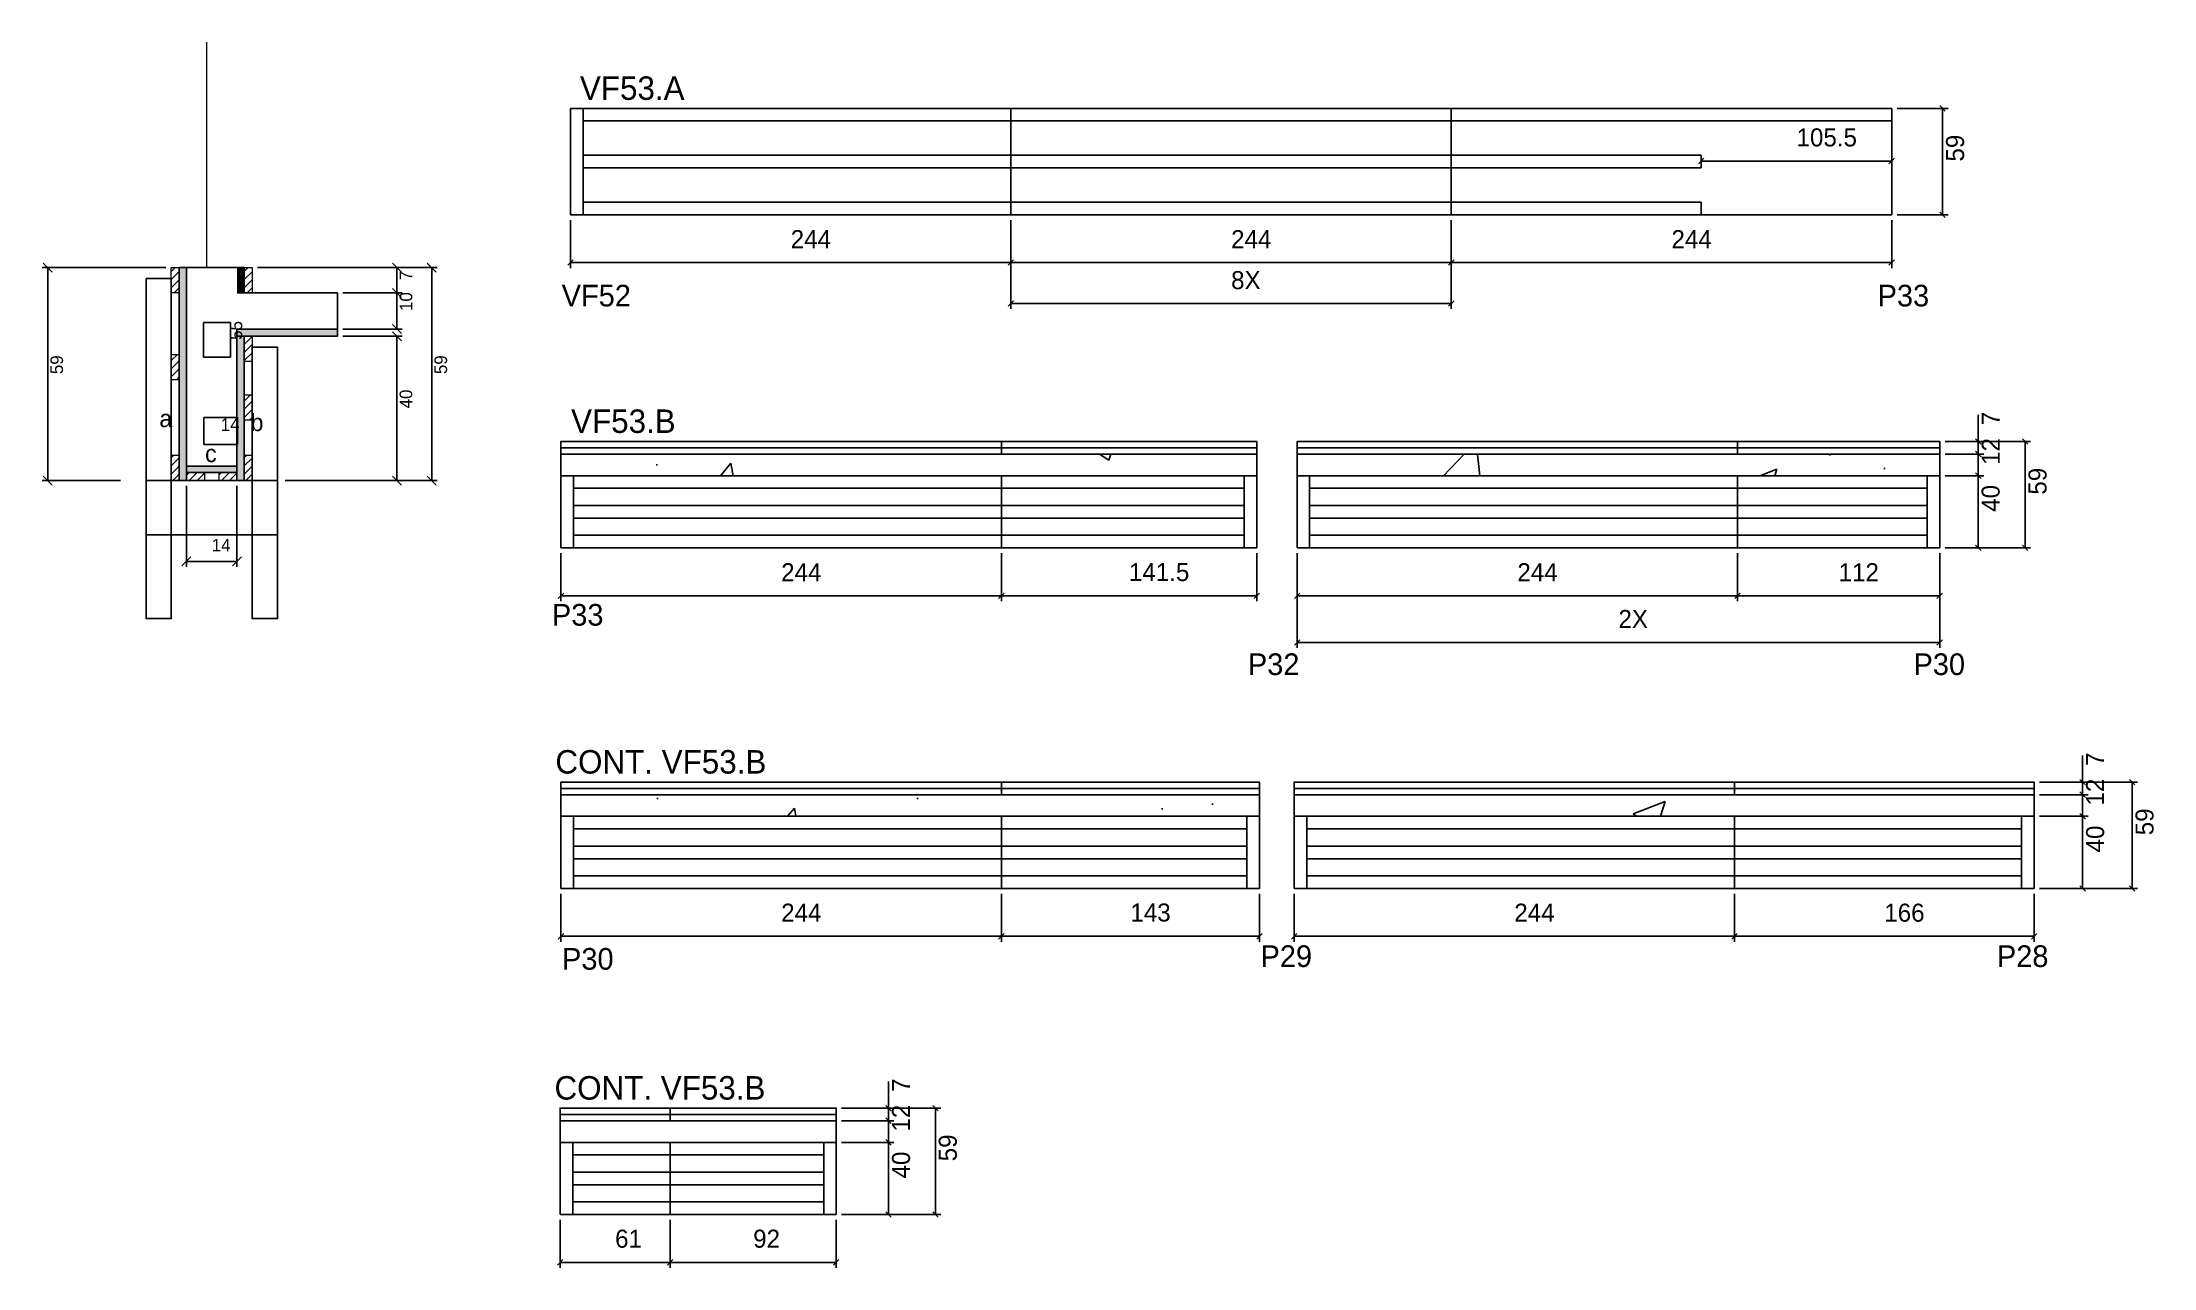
# Model space of a CAD drawing. Header units: metres. Extents: x 5873 to 7043, y 6542 to 7221.
import ezdxf

# ---------------------------------------------------------------- set-up
doc = ezdxf.new("R2010")
doc.units = ezdxf.units.M
for name, color, linetype in [('00 - FELIPE', 7, 'Continuous'), ('5', 7, 'Continuous'), ('CONCRETO', 7, 'Continuous'), ('COTA', 7, 'Continuous'), ('Cota Seção (2x)', 7, 'Continuous'), ('detalhes', 7, 'Continuous'), ('Hachura', 7, 'Continuous'), ('Madeira', 7, 'Continuous'), ('Painéis', 7, 'Continuous'), ('SARR_2.2x7', 7, 'Continuous'), ('SARR_3.5x7', 7, 'Continuous'), ('Texto Seção', 7, 'Continuous')]:
    doc.layers.add(name, color=color, linetype=linetype)

msp = doc.modelspace()

# ---------------------------------------------------------------- hatches: boundary and pattern name
at = {"layer": 'COTA'}
h = msp.add_hatch(dxfattribs=at)
h.set_pattern_fill('AR-CONC')
h.paths.add_polyline_path([(6545.8, 6992.7), (6160.3, 6992.7), (6160.3, 6980.7), (6545.8, 6980.7), (6545.8, 6992.7)])
h = msp.add_hatch(dxfattribs=at)
h.set_pattern_fill('AR-CONC')
h.paths.add_polyline_path([(6924.2, 6992.7), (6568.2, 6992.7), (6568.2, 6980.7), (6924.2, 6980.7), (6924.2, 6992.7)])
h = msp.add_hatch(dxfattribs=at)
h.set_pattern_fill('AR-CONC')
h.paths.add_polyline_path([(6547.3, 6791.9), (6547.3, 6803.9), (6160.3, 6803.9), (6160.3, 6791.9), (6547.3, 6791.9)])
h = msp.add_hatch(dxfattribs=at)
h.set_pattern_fill('AR-CONC')
h.paths.add_polyline_path([(6976.5, 6791.9), (6976.5, 6803.9), (6566.5, 6803.9), (6566.5, 6791.9), (6976.5, 6791.9)])
h = msp.add_hatch(dxfattribs=at)
h.set_pattern_fill('AR-CONC')
h.paths.add_polyline_path([(6312.8, 6611.2), (6312.8, 6623.2), (6159.8, 6623.2), (6159.8, 6611.2), (6312.8, 6611.2)])
at = {"layer": 'Hachura'}
h = msp.add_hatch(dxfattribs=at)
h.set_pattern_fill('ANSI31')
h.paths.add_polyline_path([(5948.8, 7082), (5944.4, 7082), (5944.4, 7096), (5948.8, 7096), (5948.8, 7082)])
h = msp.add_hatch(color=7, dxfattribs=at)
h.dxf.hatch_style = 1
h.paths.add_polyline_path([(5948.8, 7096), (5952.8, 7096), (5952.8, 6978), (5948.8, 6978), (5948.8, 7096)])
h = msp.add_hatch(color=7, dxfattribs=at)
h.dxf.hatch_style = 1
h.paths.add_polyline_path([(5984.8, 7096), (5981.2, 7096), (5981.2, 7082), (5984.8, 7082), (5984.8, 7096)])
h = msp.add_hatch(dxfattribs=at)
h.set_pattern_fill('ANSI31')
h.paths.add_polyline_path([(5989.2, 7082), (5984.8, 7082), (5984.8, 7096), (5989.2, 7096), (5989.2, 7082)])
h = msp.add_hatch(color=7, dxfattribs=at)
h.dxf.hatch_style = 1
h.paths.add_polyline_path([(5980.8, 7058), (5980.8, 7062), (6036.4, 7062), (6036.4, 7058), (5980.8, 7058)])
h = msp.add_hatch(color=7, dxfattribs=at)
h.dxf.hatch_style = 1
h.paths.add_polyline_path([(5980.8, 7058), (5984.8, 7058), (5984.8, 6978), (5980.8, 6978), (5980.8, 7058)])
h = msp.add_hatch(dxfattribs=at)
h.set_pattern_fill('ANSI31')
h.paths.add_polyline_path([(5989.2, 7044), (5984.8, 7044), (5984.8, 7058), (5989.2, 7058), (5989.2, 7044)])
h = msp.add_hatch(dxfattribs=at)
h.set_pattern_fill('ANSI31')
h.paths.add_polyline_path([(5948.8, 7033.9), (5944.4, 7033.9), (5944.4, 7047.9), (5948.8, 7047.9), (5948.8, 7033.9)])
h = msp.add_hatch(dxfattribs=at)
h.set_pattern_fill('ANSI31')
h.paths.add_polyline_path([(5989.2, 7011.5), (5984.8, 7011.5), (5984.8, 7025.5), (5989.2, 7025.5), (5989.2, 7011.5)])
h = msp.add_hatch(dxfattribs=at)
h.set_pattern_fill('ANSI31')
h.paths.add_polyline_path([(5948.8, 6978), (5944.4, 6978), (5944.4, 6992), (5948.8, 6992), (5948.8, 6978)])
h = msp.add_hatch(color=7, dxfattribs=at)
h.dxf.hatch_style = 1
h.paths.add_polyline_path([(5952.8, 6982.4), (5952.8, 6986), (5980.8, 6986), (5980.8, 6982.4), (5952.8, 6982.4)])
h = msp.add_hatch(dxfattribs=at)
h.set_pattern_fill('ANSI31')
h.paths.add_polyline_path([(5989.2, 6978), (5984.8, 6978), (5984.8, 6992), (5989.2, 6992), (5989.2, 6978)])
h = msp.add_hatch(dxfattribs=at)
h.set_pattern_fill('ANSI31')
h.paths.add_polyline_path([(5952.8, 6978), (5952.8, 6982.4), (5962.8, 6982.4), (5962.8, 6978), (5952.8, 6978)])
h = msp.add_hatch(dxfattribs=at)
h.set_pattern_fill('ANSI31')
h.paths.add_polyline_path([(5980.8, 6978), (5980.8, 6982.4), (5970.8, 6982.4), (5970.8, 6978), (5980.8, 6978)])

# ---------------------------------------------------------------- linework, layer by layer
at = {"layer": '00 - FELIPE', "color": 0, "lineweight": 25}
for p, q in [((6793.6, 7156.6), (6790.6, 7153.6)), ((6896.1, 7153.6), (6899.1, 7156.6)), ((6569.7, 6889.7), (6566.7, 6886.7)), ((6922.7, 6886.7), (6925.7, 6889.7))]:
    msp.add_line(p, q, dxfattribs=at)
at = {"layer": '00 - FELIPE', "color": 4, "lineweight": 25}
for p, q in [((6792.1, 7157.8), (6792.1, 7158.1)), ((6897.6, 7155.1), (6792.1, 7155.1)), ((6897.6, 7157.8), (6897.6, 7158.1)), ((6568.2, 6937.7), (6568.2, 6885.2)), ((6924.2, 6937.7), (6924.2, 6885.2)), ((6568.2, 6888.2), (6924.2, 6888.2))]:
    msp.add_line(p, q, dxfattribs=at)
at = {"layer": 'CONCRETO', "color": 251, "lineweight": 25}
msp.add_lwpolyline([(6036.4, 7062), (6036.4, 7082), (5981.2, 7082), (5981.2, 7096), (5952.8, 7096), (5952.8, 6986), (5980.8, 6986), (5980.8, 7062)], close=True, dxfattribs=at)
at = {"layer": 'COTA', "color": 4, "lineweight": 25}
for p, q in [((6165.6, 7122.3), (6165.6, 7095.8)), ((6409.6, 7122.3), (6409.6, 7095.8)), ((6409.6, 7122.3), (6409.6, 7095.8)), ((6409.6, 7122.3), (6409.6, 7073.1)), ((6653.6, 7122.3), (6653.6, 7095.8)), ((6653.6, 7122.3), (6653.6, 7073.1)), ((5941.4, 7096), (5872.9, 7096)), ((5875.9, 6978), (5875.9, 7096)), ((5992.2, 7096), (6091.7, 7096)), ((5992.2, 7096), (6072.4, 7096)), ((6069.4, 7082), (6069.4, 7096)), ((6088.7, 6978), (6088.7, 7096)), ((6165.6, 7098.8), (6409.6, 7098.8)), ((6409.6, 7098.8), (6653.6, 7098.8)), ((6039.4, 7082), (6072.4, 7082)), ((6039.4, 7082), (6072.4, 7082)), ((6069.4, 7082), (6069.4, 7062)), ((6409.6, 7076.1), (6653.6, 7076.1)), ((6039.4, 7062), (6072.4, 7062)), ((6039.4, 7058), (6072.4, 7058)), ((6069.4, 7058), (6069.4, 6978)), ((5916.2, 6978), (5872.9, 6978)), ((5952.8, 6975), (5952.8, 6930.2)), ((5980.8, 6975), (5980.8, 6930.2)), ((6007.4, 6978), (6091.7, 6978)), ((6007.4, 6978), (6072.4, 6978)), ((6160.3, 6937.7), (6160.3, 6911.1)), ((6404.3, 6937.7), (6404.3, 6911.1)), ((6404.3, 6937.7), (6404.3, 6911.1)), ((6545.8, 6937.7), (6545.8, 6911.1)), ((6568.2, 6937.7), (6568.2, 6911.1)), ((6812.2, 6937.7), (6812.2, 6911.1)), ((6812.2, 6937.7), (6812.2, 6911.1)), ((6924.2, 6937.7), (6924.2, 6911.1)), ((5980.8, 6933.2), (5952.8, 6933.2)), ((6160.3, 6914.1), (6404.3, 6914.1)), ((6404.3, 6914.1), (6545.8, 6914.1)), ((6568.2, 6914.1), (6812.2, 6914.1)), ((6812.2, 6914.1), (6924.2, 6914.1)), ((6160.3, 6748.9), (6160.3, 6722.4)), ((6404.3, 6748.9), (6404.3, 6722.4)), ((6404.3, 6748.9), (6404.3, 6722.4)), ((6547.3, 6748.9), (6547.3, 6722.4)), ((6566.5, 6748.9), (6566.5, 6722.4)), ((6810.5, 6748.9), (6810.5, 6722.4)), ((6810.5, 6748.9), (6810.5, 6722.4)), ((6976.5, 6748.9), (6976.5, 6722.4)), ((6160.3, 6725.4), (6404.3, 6725.4)), ((6404.3, 6725.4), (6547.3, 6725.4)), ((6566.5, 6725.4), (6810.5, 6725.4)), ((6810.5, 6725.4), (6976.5, 6725.4)), ((6159.8, 6568.2), (6159.8, 6541.7)), ((6220.8, 6568.2), (6220.8, 6541.7)), ((6220.8, 6568.2), (6220.8, 6541.7)), ((6312.8, 6568.2), (6312.8, 6541.7)), ((6159.8, 6544.7), (6220.8, 6544.7)), ((6220.8, 6544.7), (6312.8, 6544.7))]:
    msp.add_line(p, q, dxfattribs=at)
at = {"layer": 'COTA', "color": 0, "lineweight": 25}
for p, q in [((6167.1, 7100.3), (6164.1, 7097.3)), ((6408.1, 7097.3), (6411.1, 7100.3)), ((6411.1, 7100.3), (6408.1, 7097.3)), ((6652.1, 7097.3), (6655.1, 7100.3)), ((6411.1, 7077.6), (6408.1, 7074.6)), ((6652.1, 7074.6), (6655.1, 7077.6)), ((6161.8, 6915.6), (6158.8, 6912.6)), ((6402.8, 6912.6), (6405.8, 6915.6)), ((6405.8, 6915.6), (6402.8, 6912.6)), ((6544.3, 6912.6), (6547.3, 6915.6)), ((6569.7, 6915.6), (6566.7, 6912.6)), ((6810.7, 6912.6), (6813.7, 6915.6)), ((6813.7, 6915.6), (6810.7, 6912.6)), ((6922.7, 6912.6), (6925.7, 6915.6)), ((6161.8, 6726.9), (6158.8, 6723.9)), ((6402.8, 6723.9), (6405.8, 6726.9)), ((6405.8, 6726.9), (6402.8, 6723.9)), ((6545.8, 6723.9), (6548.8, 6726.9)), ((6568, 6726.9), (6565, 6723.9)), ((6809, 6723.9), (6812, 6726.9)), ((6812, 6726.9), (6809, 6723.9)), ((6975, 6723.9), (6978, 6726.9)), ((6161.3, 6546.2), (6158.3, 6543.2)), ((6219.3, 6543.2), (6222.3, 6546.2)), ((6222.3, 6546.2), (6219.3, 6543.2)), ((6311.3, 6543.2), (6314.3, 6546.2))]:
    msp.add_line(p, q, dxfattribs=at)
at = {"layer": 'COTA', "color": 241, "lineweight": 25}
for p, q in [((6160.3, 6980.7), (6160.3, 6992.7)), ((6545.8, 6992.7), (6545.8, 6980.7)), ((6568.2, 6980.7), (6568.2, 6992.7)), ((6924.2, 6992.7), (6924.2, 6980.7)), ((6160.3, 6791.9), (6160.3, 6803.9)), ((6547.3, 6803.9), (6547.3, 6791.9)), ((6566.5, 6791.9), (6566.5, 6803.9)), ((6976.5, 6803.9), (6976.5, 6791.9)), ((6159.8, 6611.2), (6159.8, 6623.2)), ((6312.8, 6623.2), (6312.8, 6611.2))]:
    msp.add_line(p, q, dxfattribs=at)
at = {"layer": 'COTA', "color": 0, "lineweight": 25}
for points in [[(5878.4, 7093.5), (5873.4, 7098.5)], [(6071.9, 7093.5), (6066.9, 7098.5)], [(6091.2, 7093.5), (6086.2, 7098.5)], [(6071.9, 7079.5), (6066.9, 7084.5)], [(6066.9, 7084.5), (6071.9, 7079.5)], [(6066.9, 7064.5), (6071.9, 7059.5)], [(6071.9, 7055.5), (6066.9, 7060.5)], [(5873.4, 6980.5), (5878.4, 6975.5)], [(6066.9, 6980.5), (6071.9, 6975.5)], [(6086.2, 6980.5), (6091.2, 6975.5)], [(5955.3, 6935.7), (5950.3, 6930.7)], [(5978.3, 6930.7), (5983.3, 6935.7)]]:
    msp.add_lwpolyline(points, dxfattribs=at)
at = {"layer": 'Cota Seção (2x)', "color": 180, "lineweight": 25}
for p, q in [((5977.2, 7065.6), (5962.2, 7065.6)), ((5962.2, 7065.6), (5962.2, 7046.3)), ((5977.2, 7046.3), (5977.2, 7065.6)), ((5962.2, 7046.3), (5977.2, 7046.3)), ((5981.1, 7013), (5962.4, 7013)), ((5962.4, 7013), (5962.4, 6998)), ((5981.1, 6998), (5981.1, 7013)), ((5962.4, 6998), (5981.1, 6998))]:
    msp.add_line(p, q, dxfattribs=at)
at = {"layer": 'Madeira', "color": 126, "lineweight": 18}
for points in [[(5948.8, 7082), (5944.4, 7082), (5944.4, 7096), (5948.8, 7096)], [(5989.2, 7082), (5984.8, 7082), (5984.8, 7096), (5989.2, 7096)], [(5989.2, 7044), (5984.8, 7044), (5984.8, 7058), (5989.2, 7058)], [(5948.8, 7033.9), (5944.4, 7033.9), (5944.4, 7047.9), (5948.8, 7047.9)], [(5989.2, 7011.5), (5984.8, 7011.5), (5984.8, 7025.5), (5989.2, 7025.5)], [(5948.8, 6978), (5944.4, 6978), (5944.4, 6992), (5948.8, 6992)], [(5989.2, 6978), (5984.8, 6978), (5984.8, 6992), (5989.2, 6992)], [(5952.8, 6978), (5952.8, 6982.4), (5962.8, 6982.4), (5962.8, 6978)], [(5980.8, 6978), (5980.8, 6982.4), (5970.8, 6982.4), (5970.8, 6978)]]:
    msp.add_lwpolyline(points, close=True, dxfattribs=at)
at = {"layer": 'Painéis', "color": 200, "lineweight": 25}
for p, q in [((6165.6, 7184.3), (6897.6, 7184.3)), ((6165.6, 7125.3), (6165.6, 7184.3)), ((6409.6, 7125.3), (6409.6, 7184.3)), ((6653.6, 7125.3), (6653.6, 7184.3)), ((6653.6, 7125.3), (6653.6, 7184.3)), ((6897.6, 7125.3), (6897.6, 7184.3)), ((6165.6, 7125.3), (6897.6, 7125.3)), ((6404.3, 6992.7), (6404.3, 6999.7)), ((6812.2, 6992.7), (6812.2, 6999.7)), ((6160.3, 6980.7), (6545.8, 6980.7)), ((6160.3, 6940.7), (6160.3, 6980.7)), ((6404.3, 6940.7), (6404.3, 6980.7)), ((6545.8, 6940.7), (6545.8, 6980.7)), ((6568.2, 6980.7), (6924.2, 6980.7)), ((6568.2, 6940.7), (6568.2, 6980.7)), ((6812.2, 6940.7), (6812.2, 6980.7)), ((6924.2, 6940.7), (6924.2, 6980.7)), ((6160.3, 6940.7), (6545.8, 6940.7)), ((6568.2, 6940.7), (6924.2, 6940.7)), ((6404.3, 6803.9), (6404.3, 6810.9)), ((6810.5, 6803.9), (6810.5, 6810.9)), ((6160.3, 6791.9), (6547.3, 6791.9)), ((6160.3, 6751.9), (6160.3, 6791.9)), ((6404.3, 6751.9), (6404.3, 6791.9)), ((6547.3, 6751.9), (6547.3, 6791.9)), ((6566.5, 6791.9), (6976.5, 6791.9)), ((6566.5, 6751.9), (6566.5, 6791.9)), ((6810.5, 6751.9), (6810.5, 6791.9)), ((6976.5, 6751.9), (6976.5, 6791.9)), ((6160.3, 6751.9), (6547.3, 6751.9)), ((6566.5, 6751.9), (6976.5, 6751.9)), ((6220.8, 6623.2), (6220.8, 6630.2)), ((6159.8, 6611.2), (6312.8, 6611.2)), ((6159.8, 6571.2), (6159.8, 6611.2)), ((6220.8, 6571.2), (6220.8, 6611.2)), ((6312.8, 6571.2), (6312.8, 6611.2)), ((6159.8, 6571.2), (6312.8, 6571.2))]:
    msp.add_line(p, q, dxfattribs=at)
at = {"layer": 'Painéis', "color": 4, "lineweight": 25}
for p, q in [((6900.6, 7184.3), (6928.8, 7184.3)), ((6925.8, 7125.3), (6925.8, 7184.3)), ((6900.6, 7125.3), (6928.8, 7125.3)), ((6653.6, 7122.3), (6653.6, 7095.8)), ((6897.6, 7122.3), (6897.6, 7095.8)), ((6897.6, 7098.8), (6653.6, 7098.8)), ((6945.6, 6999.7), (6945.6, 7014.4)), ((6927.2, 6999.7), (6948.6, 6999.7)), ((6927.2, 6999.7), (6974.5, 6999.7)), ((6945.6, 6992.7), (6945.6, 6999.7)), ((6971.5, 6999.7), (6971.5, 6940.7)), ((6927.2, 6992.7), (6948.6, 6992.7)), ((6927.2, 6992.7), (6948.6, 6992.7)), ((6945.6, 6980.7), (6945.6, 6992.7)), ((6927.2, 6980.7), (6948.6, 6980.7)), ((6927.2, 6980.7), (6948.6, 6980.7)), ((6945.6, 6980.7), (6945.6, 6940.7)), ((6927.2, 6940.7), (6948.6, 6940.7)), ((6927.2, 6940.7), (6974.5, 6940.7)), ((7003.4, 6810.9), (7003.4, 6825.7)), ((6979.5, 6810.9), (7006.4, 6810.9)), ((6979.5, 6810.9), (7033.8, 6810.9)), ((7003.4, 6803.9), (7003.4, 6810.9)), ((7030.8, 6810.9), (7030.8, 6751.9)), ((6979.5, 6803.9), (7006.4, 6803.9)), ((6979.5, 6803.9), (7006.4, 6803.9)), ((7003.4, 6791.9), (7003.4, 6803.9)), ((6979.5, 6791.9), (7006.4, 6791.9)), ((6979.5, 6791.9), (7006.4, 6791.9)), ((7003.4, 6791.9), (7003.4, 6751.9)), ((6979.5, 6751.9), (7006.4, 6751.9)), ((6979.5, 6751.9), (7033.8, 6751.9)), ((6341.8, 6630.2), (6341.8, 6645)), ((6315.8, 6630.2), (6344.8, 6630.2)), ((6315.8, 6630.2), (6370.8, 6630.2)), ((6315.8, 6623.2), (6344.8, 6623.2)), ((6315.8, 6623.2), (6344.8, 6623.2)), ((6341.8, 6623.2), (6341.8, 6630.2)), ((6341.8, 6611.2), (6341.8, 6623.2)), ((6367.8, 6630.2), (6367.8, 6571.2)), ((6315.8, 6611.2), (6344.8, 6611.2)), ((6315.8, 6611.2), (6344.8, 6611.2)), ((6341.8, 6611.2), (6341.8, 6571.2)), ((6315.8, 6571.2), (6344.8, 6571.2)), ((6315.8, 6571.2), (6370.8, 6571.2))]:
    msp.add_line(p, q, dxfattribs=at)
at = {"layer": 'Painéis', "color": 0, "lineweight": 25}
for p, q in [((6927.3, 7182.8), (6924.3, 7185.8)), ((6924.3, 7126.8), (6927.3, 7123.8)), ((6655.1, 7100.3), (6652.1, 7097.3)), ((6896.1, 7097.3), (6899.1, 7100.3)), ((6947.1, 6998.2), (6944.1, 7001.2)), ((6973, 6998.2), (6970, 7001.2)), ((6947.1, 6991.2), (6944.1, 6994.2)), ((6944.1, 6994.2), (6947.1, 6991.2)), ((6947.1, 6979.2), (6944.1, 6982.2)), ((6944.1, 6982.2), (6947.1, 6979.2)), ((6944.1, 6942.2), (6947.1, 6939.2)), ((6970, 6942.2), (6973, 6939.2)), ((7004.9, 6809.4), (7001.9, 6812.4)), ((7032.3, 6809.4), (7029.3, 6812.4)), ((7004.9, 6802.4), (7001.9, 6805.4)), ((7001.9, 6805.4), (7004.9, 6802.4)), ((7004.9, 6790.4), (7001.9, 6793.4)), ((7001.9, 6793.4), (7004.9, 6790.4)), ((7001.9, 6753.4), (7004.9, 6750.4)), ((7029.3, 6753.4), (7032.3, 6750.4)), ((6343.3, 6628.7), (6340.3, 6631.7)), ((6343.3, 6621.7), (6340.3, 6624.7)), ((6340.3, 6624.7), (6343.3, 6621.7)), ((6369.3, 6628.7), (6366.3, 6631.7)), ((6343.3, 6609.7), (6340.3, 6612.7)), ((6340.3, 6612.7), (6343.3, 6609.7)), ((6340.3, 6572.7), (6343.3, 6569.7)), ((6366.3, 6572.7), (6369.3, 6569.7))]:
    msp.add_line(p, q, dxfattribs=at)
at = {"layer": 'Painéis', "color": 200, "lineweight": 25}
for points in [[(5948.8, 7096), (5952.8, 7096), (5952.8, 6978), (5948.8, 6978)], [(5984.8, 7096), (5981.2, 7096), (5981.2, 7082), (5984.8, 7082)], [(5980.8, 7058), (5980.8, 7062), (6036.4, 7062), (6036.4, 7058)], [(5984.8, 7058), (5980.8, 7058), (5980.8, 6978), (5984.8, 6978)], [(6160.3, 6992.7), (6545.8, 6992.7), (6545.8, 6999.7), (6160.3, 6999.7)], [(6568.2, 6992.7), (6924.2, 6992.7), (6924.2, 6999.7), (6568.2, 6999.7)], [(5952.8, 6982.4), (5952.8, 6986), (5980.8, 6986), (5980.8, 6982.4)], [(6160.3, 6803.9), (6547.3, 6803.9), (6547.3, 6810.9), (6160.3, 6810.9)], [(6566.5, 6803.9), (6976.5, 6803.9), (6976.5, 6810.9), (6566.5, 6810.9)], [(6159.8, 6623.2), (6312.8, 6623.2), (6312.8, 6630.2), (6159.8, 6630.2)]]:
    msp.add_lwpolyline(points, close=True, dxfattribs=at)
at = {"layer": 'SARR_2.2x7', "color": 40, "lineweight": 25}
for p, q in [((6172.6, 7125.3), (6172.6, 7184.3)), ((6172.6, 7177.3), (6409.6, 7177.3)), ((6409.6, 7177.3), (6653.6, 7177.3)), ((6653.6, 7177.3), (6897.6, 7177.3)), ((6172.6, 7158.3), (6409.6, 7158.3)), ((6172.6, 7151.3), (6409.6, 7151.3)), ((6409.6, 7158.3), (6653.6, 7158.3)), ((6409.6, 7151.3), (6653.6, 7151.3)), ((6653.6, 7158.3), (6792.1, 7158.3)), ((6653.6, 7151.3), (6792.1, 7151.3)), ((6792.1, 7151.3), (6792.1, 7158.3)), ((6172.6, 7132.3), (6409.6, 7132.3)), ((6409.6, 7132.3), (6653.6, 7132.3)), ((6653.6, 7132.3), (6792.1, 7132.3)), ((6792.1, 7125.3), (6792.1, 7132.3)), ((6160.3, 6996.2), (6404.3, 6996.2)), ((6404.3, 6996.2), (6545.8, 6996.2)), ((6568.2, 6996.2), (6812.2, 6996.2)), ((6812.2, 6996.2), (6924.2, 6996.2)), ((6167.2, 6940.7), (6167.2, 6980.7)), ((6167.2, 6973.7), (6404.3, 6973.7)), ((6404.3, 6973.7), (6538.8, 6973.7)), ((6538.8, 6940.7), (6538.8, 6980.7)), ((6575.1, 6940.7), (6575.1, 6980.7)), ((6575.1, 6973.7), (6812.2, 6973.7)), ((6812.2, 6973.7), (6917.2, 6973.7)), ((6917.2, 6940.7), (6917.2, 6980.7)), ((6167.2, 6964.2), (6404.3, 6964.2)), ((6404.3, 6964.2), (6538.8, 6964.2)), ((6575.1, 6964.2), (6812.2, 6964.2)), ((6812.2, 6964.2), (6917.2, 6964.2)), ((6167.2, 6957.2), (6404.3, 6957.2)), ((6404.3, 6957.2), (6538.8, 6957.2)), ((6575.1, 6957.2), (6812.2, 6957.2)), ((6812.2, 6957.2), (6917.2, 6957.2)), ((6167.2, 6947.7), (6404.3, 6947.7)), ((6404.3, 6947.7), (6538.8, 6947.7)), ((6575.1, 6947.7), (6812.2, 6947.7)), ((6812.2, 6947.7), (6917.2, 6947.7)), ((6160.3, 6807.4), (6404.3, 6807.4)), ((6404.3, 6807.4), (6547.3, 6807.4)), ((6566.5, 6807.4), (6810.5, 6807.4)), ((6810.5, 6807.4), (6976.5, 6807.4)), ((6167.2, 6751.9), (6167.2, 6791.9)), ((6540.3, 6751.9), (6540.3, 6791.9)), ((6573.5, 6751.9), (6573.5, 6791.9)), ((6969.5, 6751.9), (6969.5, 6791.9)), ((6167.2, 6784.9), (6404.3, 6784.9)), ((6167.2, 6775.4), (6404.3, 6775.4)), ((6404.3, 6784.9), (6540.3, 6784.9)), ((6404.3, 6775.4), (6540.3, 6775.4)), ((6573.5, 6784.9), (6810.5, 6784.9)), ((6573.5, 6775.4), (6810.5, 6775.4)), ((6810.5, 6784.9), (6969.5, 6784.9)), ((6810.5, 6775.4), (6969.5, 6775.4)), ((6167.2, 6768.4), (6404.3, 6768.4)), ((6404.3, 6768.4), (6540.3, 6768.4)), ((6573.5, 6768.4), (6810.5, 6768.4)), ((6810.5, 6768.4), (6969.5, 6768.4)), ((6167.2, 6758.9), (6404.3, 6758.9)), ((6404.3, 6758.9), (6540.3, 6758.9)), ((6573.5, 6758.9), (6810.5, 6758.9)), ((6810.5, 6758.9), (6969.5, 6758.9)), ((6159.8, 6626.7), (6220.8, 6626.7)), ((6220.8, 6626.7), (6312.8, 6626.7)), ((6166.8, 6571.2), (6166.8, 6611.2)), ((6305.9, 6571.2), (6305.9, 6611.2)), ((6166.8, 6604.2), (6220.8, 6604.2)), ((6220.8, 6604.2), (6305.9, 6604.2)), ((6166.8, 6594.7), (6220.8, 6594.7)), ((6166.8, 6587.7), (6220.8, 6587.7)), ((6220.8, 6594.7), (6305.9, 6594.7)), ((6220.8, 6587.7), (6305.9, 6587.7)), ((6166.8, 6578.2), (6220.8, 6578.2)), ((6220.8, 6578.2), (6305.9, 6578.2))]:
    msp.add_line(p, q, dxfattribs=at)
at = {"layer": 'SARR_3.5x7', "color": 81, "lineweight": 25}
for points in [[(5930.4, 7090), (5944.4, 7090), (5944.4, 6901.5), (5930.4, 6901.5)], [(6003.2, 7052), (5989.2, 7052), (5989.2, 6901.5), (6003.2, 6901.5)], [(5930.4, 6978), (6003.2, 6978), (6003.2, 6947.9), (5930.4, 6947.9)]]:
    msp.add_lwpolyline(points, close=True, dxfattribs=at)
at = {"layer": 'Texto Seção', "color": 252, "lineweight": 15}
msp.add_line((5964, 7096), (5964, 7221), dxfattribs=at)

# ---------------------------------------------------------------- texts
at = {"layer": '00 - FELIPE', "color": 240, "lineweight": 25}
for s, p in [('105.5', (6844.9, 7163.2)), ('2X', (6746.2, 6896.3))]:
    msp.add_text(s, height=10, dxfattribs=at).set_placement(p)
at = {"layer": '5', "color": 5, "lineweight": 25}
for s, p in [('VF52', (6160.7, 7074.5)), ('P33', (6889.8, 7074.5)), ('P33', (6155.3, 6897.6)), ('P32', (6540.9, 6870.2)), ('P30', (6909.7, 6870.2)), ('P30', (6160.9, 6706.9)), ('P29', (6547.9, 6708.4)), ('P28', (6955.9, 6708.4))]:
    msp.add_text(s, height=12, rotation=0, dxfattribs=at).set_placement(p)
at = {"layer": 'COTA', "color": 240, "lineweight": 25}
for s, p in [('244', (6287.6, 7106.8)), ('244', (6531.6, 7106.8)), ('8X', (6531.6, 7084.1)), ('244', (6282.3, 6922.2)), ('141.5', (6475, 6922.3)), ('244', (6690.2, 6922.2)), ('112', (6868.2, 6922.2)), ('244', (6282.3, 6733.5)), ('143', (6475.8, 6733.6)), ('244', (6688.5, 6733.5)), ('166', (6893.5, 6733.5)), ('61', (6190.3, 6552.8)), ('92', (6266.8, 6552.8))]:
    msp.add_text(s, height=10, dxfattribs=at).set_placement(p)
at = {"layer": 'COTA', "color": 1, "lineweight": 25}
for s, p in [('7', (6077.9, 7089)), ('10', (6077.9, 7072)), ('59', (5884.4, 7037)), ('59', (6097.2, 7037)), ('40', (6077.9, 7018))]:
    msp.add_text(s, height=7, rotation=90, dxfattribs=at).set_placement(p)
msp.add_text('14', height=7, dxfattribs=at).set_placement((5966.8, 6938.7))
at = {"layer": 'Cota Seção (2x)', "color": 1, "lineweight": 25}
msp.add_text('55', height=7, rotation=90, dxfattribs=at).set_placement((5983.7, 7056))
msp.add_text('14', height=7, dxfattribs=at).set_placement((5971.8, 7005.5))
at = {"layer": 'detalhes', "color": 4, "lineweight": 25}
for s, p in [('a', (5937.8, 7007.6)), ('b', (5988.3, 7005.4)), ('c', (5963.1, 6988.2))]:
    msp.add_text(s, height=9.6, dxfattribs=at).set_placement(p)
at = {"layer": 'Painéis', "color": 240, "lineweight": 25}
for s, p in [('59', (6937.7, 7154.8)), ('7', (6957.5, 7008.6)), ('12', (6957.5, 6986.7)), ('59', (6983.4, 6970.2)), ('40', (6957.4, 6960.7)), ('7', (7015.3, 6819.8)), ('12', (7015.3, 6797.9)), ('40', (7015.3, 6771.9)), ('59', (7042.7, 6781.4)), ('7', (6353.7, 6639.1)), ('12', (6353.7, 6617.2)), ('59', (6379.6, 6600.7)), ('40', (6353.7, 6591.2))]:
    msp.add_text(s, height=10, rotation=90, dxfattribs=at).set_placement(p)
msp.add_text('244', height=10, dxfattribs=at).set_placement((6775.6, 7106.8))
at = {"layer": 'Texto Seção', "color": 7, "lineweight": 15}
for s, p in [('VF53.A', (6170.8, 7189)), ('VF53.B', (6165.9, 7004.4)), ('CONT. VF53.B', (6157.2, 6815.6)), ('CONT. VF53.B', (6156.7, 6634.9))]:
    msp.add_text(s, height=13, dxfattribs=at).set_placement(p)

doc.saveas('drawing.dxf')
